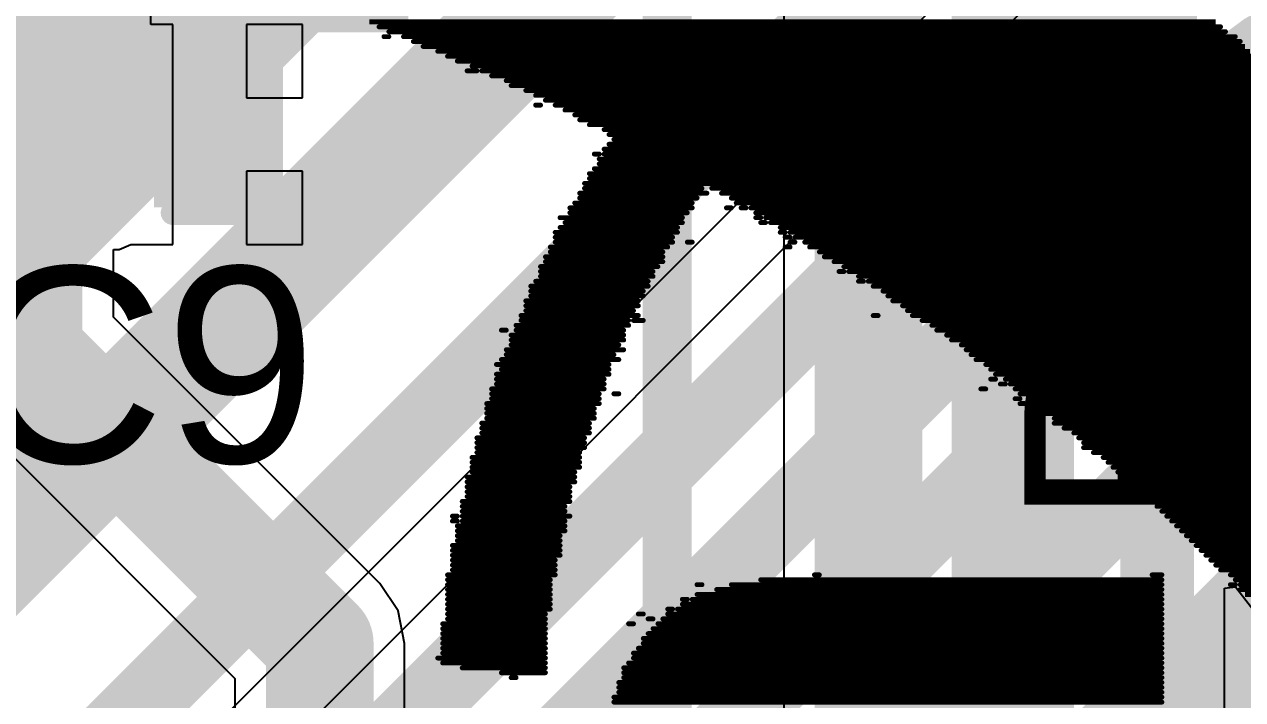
# Model space of a CAD drawing. Header units: inches. Extents: x -0.9 to 13.3, y -2.2 to 2.7.
# Drawn here: x 0.9619 to 1.2109, y -0.3145 to -0.1765 of the extents above; entities that cross this region are included whole.
import ezdxf

# ---------------------------------------------------------------- set-up
doc = ezdxf.new("R2010")
doc.units = ezdxf.units.IN
doc.header["$MEASUREMENT"] = 0
for name, color, linetype in [('Board Outline', 216, 'Continuous'), ('Bottom Layer', 5, 'Continuous'), ('Bottom Overlay', 54, 'Continuous'), ('Dimension', 6, 'Continuous'), ('Top Layer', 1, 'Continuous'), ('Top Overlay', 2, 'Continuous'), ('Top Paste', 8, 'Continuous'), ('Top Solder', 216, 'Continuous')]:
    doc.layers.add(name, color=color, linetype=linetype)
doc.styles.add('Arial', font='', dxfattribs={"height": 0.2})
doc.styles.get('Arial').set_extended_font_data('Arial')

# ---------------------------------------------------------------- blocks, each defined once
blk = doc.blocks.new('C___0402_77')
at = {"layer": 'Top Layer'}
for points in [[(-0.0275, -0.0125), (-0.0275, 0.0125), (-0.0095, 0.0125), (-0.0095, -0.0125)], [(0.0095, -0.0125), (0.0095, 0.0125), (0.0275, 0.0125), (0.0275, -0.0125)]]:
    blk.add_hatch(color=1, dxfattribs=at).paths.add_polyline_path(points)
at = {"layer": 'Top Paste'}
for points in [[(-0.0275, -0.0125), (-0.0275, 0.0125), (-0.0095, 0.0125), (-0.0095, -0.0125)], [(0.0095, -0.0125), (0.0095, 0.0125), (0.0275, 0.0125), (0.0275, -0.0125)]]:
    blk.add_hatch(color=8, dxfattribs=at).paths.add_polyline_path(points)
at = {"layer": 'Top Solder'}
for points in [[(-0.02986, -0.01486), (-0.02986, 0.01486), (-0.00714, 0.01486), (-0.00714, -0.01486)], [(0.00714, -0.01486), (0.00714, 0.01486), (0.02986, 0.01486), (0.02986, -0.01486)]]:
    blk.add_hatch(color=216, dxfattribs=at).paths.add_polyline_path(points)
at = {"layer": 'Top Overlay', "const_width": 0.005}
for points in [[(-0.011, 0.016), (-0.031, 0.016)], [(-0.031, 0.016), (-0.031, -0.016)], [(0.031, 0.016), (0.011, 0.016)], [(0.031, 0.016), (0.031, -0.016)], [(-0.011, -0.016), (-0.031, -0.016)], [(0.031, -0.016), (0.011, -0.016)]]:
    blk.add_lwpolyline(points, dxfattribs=at)
at = {"layer": 'Top Overlay', "const_width": 0.0025}
for points in [[(-0.03225, 0.016, 1), (-0.02975, 0.016, 1)], [(-0.03225, 0.016, 1), (-0.02975, 0.016, 1)], [(-0.01225, 0.016, 1), (-0.00975, 0.016, 1)], [(0.00975, 0.016, 1), (0.01225, 0.016, 1)], [(0.02975, 0.016, 1), (0.03225, 0.016, 1)], [(0.02975, 0.016, 1), (0.03225, 0.016, 1)], [(-0.03225, -0.016, 1), (-0.02975, -0.016, 1)], [(-0.03225, -0.016, 1), (-0.02975, -0.016, 1)], [(-0.01225, -0.016, 1), (-0.00975, -0.016, 1)], [(0.00975, -0.016, 1), (0.01225, -0.016, 1)], [(0.02975, -0.016, 1), (0.03225, -0.016, 1)], [(0.02975, -0.016, 1), (0.03225, -0.016, 1)]]:
    blk.add_lwpolyline(points, format="xyb", close=True, dxfattribs=at)
blk = doc.blocks.new('TSOT_23_6_83')
at = {"layer": 'Top Layer'}
for points in [[(-0.06693, 0.04921), (-0.02756, 0.04921), (-0.02756, 0.02559), (-0.06693, 0.02559)], [(0.02756, 0.04921), (0.06693, 0.04921), (0.06693, 0.02559), (0.02756, 0.02559)], [(-0.06693, 0.01181), (-0.02756, 0.01181), (-0.02756, -0.01181), (-0.06693, -0.01181)], [(0.02756, 0.01181), (0.06693, 0.01181), (0.06693, -0.01181), (0.02756, -0.01181)], [(-0.06693, -0.02559), (-0.02756, -0.02559), (-0.02756, -0.04921), (-0.06693, -0.04921)], [(0.02756, -0.02559), (0.06693, -0.02559), (0.06693, -0.04921), (0.02756, -0.04921)]]:
    blk.add_hatch(color=1, dxfattribs=at).paths.add_polyline_path(points)
at = {"layer": 'Top Paste'}
for points in [[(-0.06693, 0.04921), (-0.02756, 0.04921), (-0.02756, 0.02559), (-0.06693, 0.02559)], [(0.02756, 0.04921), (0.06693, 0.04921), (0.06693, 0.02559), (0.02756, 0.02559)], [(-0.06693, 0.01181), (-0.02756, 0.01181), (-0.02756, -0.01181), (-0.06693, -0.01181)], [(0.02756, 0.01181), (0.06693, 0.01181), (0.06693, -0.01181), (0.02756, -0.01181)], [(-0.06693, -0.02559), (-0.02756, -0.02559), (-0.02756, -0.04921), (-0.06693, -0.04921)], [(0.02756, -0.02559), (0.06693, -0.02559), (0.06693, -0.04921), (0.02756, -0.04921)]]:
    blk.add_hatch(color=8, dxfattribs=at).paths.add_polyline_path(points)
at = {"layer": 'Top Solder'}
for points in [[(-0.07093, 0.05321), (-0.02356, 0.05321), (-0.02356, 0.02159), (-0.07093, 0.02159)], [(0.02356, 0.05321), (0.07093, 0.05321), (0.07093, 0.02159), (0.02356, 0.02159)], [(-0.07093, 0.01581), (-0.02356, 0.01581), (-0.02356, -0.01581), (-0.07093, -0.01581)], [(0.02356, 0.01581), (0.07093, 0.01581), (0.07093, -0.01581), (0.02356, -0.01581)], [(-0.07093, -0.02159), (-0.02356, -0.02159), (-0.02356, -0.05321), (-0.07093, -0.05321)], [(0.02356, -0.02159), (0.07093, -0.02159), (0.07093, -0.05321), (0.02356, -0.05321)]]:
    blk.add_hatch(color=216, dxfattribs=at).paths.add_polyline_path(points)
at = {"layer": 'Top Overlay', "const_width": 0.005}
for points in [[(-0.034, 0.059), (-0.034, 0.054)], [(0.034, 0.059), (-0.034, 0.059)], [(0.034, 0.059), (0.034, 0.054)], [(-0.073, 0.038), (-0.078, 0.043)], [(-0.078, 0.043), (-0.078, 0.033)], [(-0.073, 0.038), (-0.078, 0.033)], [(-0.034, -0.054), (-0.034, -0.059)], [(0.034, -0.054), (0.034, -0.059)], [(0.034, -0.059), (-0.034, -0.059)]]:
    blk.add_lwpolyline(points, dxfattribs=at)
at = {"layer": 'Top Overlay', "const_width": 0.0025}
for points in [[(-0.03525, 0.059, 1), (-0.03275, 0.059, 1)], [(-0.03525, 0.059, 1), (-0.03275, 0.059, 1)], [(0.03275, 0.059, 1), (0.03525, 0.059, 1)], [(0.03275, 0.059, 1), (0.03525, 0.059, 1)], [(-0.03525, 0.054, 1), (-0.03275, 0.054, 1)], [(0.03275, 0.054, 1), (0.03525, 0.054, 1)], [(-0.07925, 0.043, 1), (-0.07675, 0.043, 1)], [(-0.07925, 0.043, 1), (-0.07675, 0.043, 1)], [(-0.07425, 0.038, 1), (-0.07175, 0.038, 1)], [(-0.07425, 0.038, 1), (-0.07175, 0.038, 1)], [(-0.07925, 0.033, 1), (-0.07675, 0.033, 1)], [(-0.07925, 0.033, 1), (-0.07675, 0.033, 1)], [(-0.03525, -0.054, 1), (-0.03275, -0.054, 1)], [(0.03275, -0.054, 1), (0.03525, -0.054, 1)], [(-0.03525, -0.059, 1), (-0.03275, -0.059, 1)], [(-0.03525, -0.059, 1), (-0.03275, -0.059, 1)], [(0.03275, -0.059, 1), (0.03525, -0.059, 1)], [(0.03275, -0.059, 1), (0.03525, -0.059, 1)]]:
    blk.add_lwpolyline(points, format="xyb", close=True, dxfattribs=at)

msp = doc.modelspace()

# ---------------------------------------------------------------- hatches: boundary and pattern name
at = {"layer": 'Bottom Layer'}
h = msp.add_hatch(color=5, dxfattribs=at)
edge = h.paths.add_edge_path()
edge.add_arc((1.19427, -0.16549), 0.01181, 0, 360)
at = {"layer": 'Top Layer'}
msp.add_hatch(color=1, dxfattribs=at).paths.add_polyline_path([(0.93328, -0.21605), (0.98128, -0.21605), (0.98128, -0.14205), (0.93328, -0.14205)])
h = msp.add_hatch(color=1, dxfattribs=at)
edge = h.paths.add_edge_path()
edge.add_arc((1.19427, -0.16549), 0.01181, 0, 360)

# ---------------------------------------------------------------- linework, layer by layer
at = {"layer": 'Board Outline', "const_width": 0.01}
msp.add_lwpolyline([(1.99867, 0.21567, -1.122171), (-0.01159, -1.51329)], format="xyb", dxfattribs=at)
at = {"layer": 'Bottom Layer'}
for p, q in [((1.17646, -0.16359), (1.15485, -0.18455)), ((0.8333, -0.48749), (1.15422, -0.16657)), ((1.15453, -0.18488), (0.82408, -0.51533)), ((1.15472, -0.18475), (1.15453, -0.18488)), ((1.15485, -0.18455), (1.15472, -0.18475)), ((1.15472, -0.18475), (1.15472, -0.18475))]:
    msp.add_line(p, q, dxfattribs=at)
for points, const_width in [([(0.8687, -0.29605), (1.0997, -0.06505)], 0.05), ([(0.79924, -0.44076), (1.1005, -0.1395)], 0.025), ([(0.82357, -0.47776), (1.14799, -0.15334)], 0.015), ([(1.16444, -0.19443), (1.19427, -0.16549)], 0.015), ([(0.70852, -0.6858), (1.20009, -0.19424)], 0.015), ([(0.83381, -0.52506), (1.16426, -0.19461)], 0.015), ([(0.75238, -0.67369), (1.19605, -0.23002)], 0.015), ([(0.81257, -0.64843), (1.19717, -0.26382)], 0.015), ([(0.85663, -0.65544), (1.23373, -0.27834)], 0.025)]:
    msp.add_lwpolyline(points, dxfattribs=dict(at, const_width=const_width))
at = {"layer": 'Bottom Layer', "const_width": 0.015}
for points in [[(1.20009, -0.19424, -0.198912), (1.2708, -0.16495)], [(1.19605, -0.23002, -0.198912), (1.29204, -0.19026)], [(1.16426, -0.19461, -0.004212), (1.16444, -0.19443)], [(1.19717, -0.26382, -0.198912), (1.31366, -0.21557)]]:
    msp.add_lwpolyline(points, format="xyb", dxfattribs=at)
at = {"layer": 'Bottom Layer', "const_width": 0.0075}
for points in [[(1.19634, -0.19424, 1), (1.20384, -0.19424, 1)], [(1.19634, -0.19424, 1), (1.20384, -0.19424, 1)], [(1.16051, -0.19461, 1), (1.16801, -0.19461, 1)], [(1.16051, -0.19461, 1), (1.16801, -0.19461, 1)], [(1.16069, -0.19443, 1), (1.16819, -0.19443, 1)], [(1.16069, -0.19443, 1), (1.16819, -0.19443, 1)], [(1.1923, -0.23002, 1), (1.1998, -0.23002, 1)], [(1.1923, -0.23002, 1), (1.1998, -0.23002, 1)], [(1.19342, -0.26382, 1), (1.20092, -0.26382, 1)], [(1.19342, -0.26382, 1), (1.20092, -0.26382, 1)]]:
    msp.add_lwpolyline(points, format="xyb", close=True, dxfattribs=at)
at = {"layer": 'Bottom Overlay', "const_width": 0.001}
for points in [[(1.0324, -0.17605), (1.2054, -0.17605)], [(1.0344, -0.17705), (1.2064, -0.17705)], [(1.0354, -0.17905), (1.0364, -0.17905)], [(1.0364, -0.17805), (1.2074, -0.17805)], [(1.0394, -0.17905), (1.2094, -0.17905)], [(1.0414, -0.18005), (1.2104, -0.18005)], [(1.0434, -0.18105), (1.2114, -0.18105)], [(1.0464, -0.18205), (1.2124, -0.18205)], [(1.0484, -0.18305), (1.2134, -0.18305)], [(1.0504, -0.18405), (1.2144, -0.18405)], [(1.0524, -0.18605), (1.0544, -0.18605)], [(1.0534, -0.18505), (1.2154, -0.18505)], [(1.0554, -0.18605), (1.2164, -0.18605)], [(1.0574, -0.18705), (1.2174, -0.18705)], [(1.0604, -0.18805), (1.2194, -0.18805)], [(1.0614, -0.18905), (1.2204, -0.18905)], [(1.0644, -0.19005), (1.2224, -0.19005)], [(1.0664, -0.19105), (1.2224, -0.19105)], [(1.0684, -0.19205), (1.2244, -0.19205)], [(1.0664, -0.19305), (1.0674, -0.19305)], [(1.0704, -0.19305), (1.2244, -0.19305)], [(1.0724, -0.19405), (1.2264, -0.19405)], [(1.0744, -0.19505), (1.2264, -0.19505)], [(1.0754, -0.19605), (1.2284, -0.19605)], [(1.0774, -0.19705), (1.2294, -0.19705)], [(1.0804, -0.19805), (1.2304, -0.19805)], [(1.0814, -0.19905), (1.2314, -0.19905)], [(1.0804, -0.20205), (1.2344, -0.20205)], [(1.0814, -0.20105), (1.2334, -0.20105)], [(1.0824, -0.20005), (1.2324, -0.20005)], [(1.0784, -0.20305), (1.0794, -0.20305)], [(1.0794, -0.20405), (1.2374, -0.20405)], [(1.0804, -0.20305), (1.2354, -0.20305)], [(1.0774, -0.20705), (1.2404, -0.20705)], [(1.0784, -0.20605), (1.2394, -0.20605)], [(1.0794, -0.20505), (1.2384, -0.20505)], [(1.0764, -0.20905), (1.2424, -0.20905)], [(1.0774, -0.20805), (1.2414, -0.20805)], [(1.0754, -0.21105), (1.1014, -0.21105)], [(1.0754, -0.21205), (1.0994, -0.21205)], [(1.0764, -0.21005), (1.1004, -0.21005)], [(1.1024, -0.21005), (1.2434, -0.21005)], [(1.1044, -0.21105), (1.2444, -0.21105)], [(1.1064, -0.21205), (1.2454, -0.21205)], [(1.0734, -0.21405), (1.0984, -0.21405)], [(1.0744, -0.21305), (1.0984, -0.21305)], [(1.1054, -0.21405), (1.1064, -0.21405)], [(1.1074, -0.21305), (1.2464, -0.21305)], [(1.1084, -0.21405), (1.1094, -0.21405)], [(1.1104, -0.21405), (1.2474, -0.21405)], [(1.0714, -0.21605), (1.0964, -0.21605)], [(1.0724, -0.21705), (1.0964, -0.21705)], [(1.0734, -0.21505), (1.0974, -0.21505)], [(1.1114, -0.21505), (1.2484, -0.21505)], [(1.1114, -0.21605), (1.1124, -0.21605)], [(1.1124, -0.21705), (1.1134, -0.21705)], [(1.1134, -0.21605), (1.2494, -0.21605)], [(1.1144, -0.21705), (1.2504, -0.21705)], [(1.0704, -0.21905), (1.0954, -0.21905)], [(1.0714, -0.21805), (1.0954, -0.21805)], [(1.1164, -0.21805), (1.2524, -0.21805)], [(1.1164, -0.21905), (1.1174, -0.21905)], [(1.1184, -0.21905), (1.2534, -0.21905)], [(1.0694, -0.22205), (1.0934, -0.22205)], [(1.0704, -0.22005), (1.0944, -0.22005)], [(1.0704, -0.22105), (1.0944, -0.22105)], [(1.0974, -0.22105), (1.0984, -0.22105)], [(1.1174, -0.22005), (1.1184, -0.22005)], [(1.1174, -0.22205), (1.1184, -0.22205)], [(1.1184, -0.22105), (1.1194, -0.22105)], [(1.1194, -0.22005), (1.2534, -0.22005)], [(1.1214, -0.22105), (1.2544, -0.22105)], [(1.1224, -0.22205), (1.2564, -0.22205)], [(1.0684, -0.22405), (1.0924, -0.22405)], [(1.0694, -0.22305), (1.0924, -0.22305)], [(1.1244, -0.22305), (1.2574, -0.22305)], [(1.1254, -0.22405), (1.2584, -0.22405)], [(1.0674, -0.22605), (1.0914, -0.22605)], [(1.0674, -0.22705), (1.0904, -0.22705)], [(1.0684, -0.22505), (1.0924, -0.22505)], [(1.1274, -0.22505), (1.2594, -0.22505)], [(1.1284, -0.22705), (1.1294, -0.22705)], [(1.1294, -0.22605), (1.2604, -0.22605)], [(1.1304, -0.22705), (1.2614, -0.22705)], [(1.0664, -0.22905), (1.0894, -0.22905)], [(1.0674, -0.22805), (1.0904, -0.22805)], [(1.1324, -0.22805), (1.2624, -0.22805)], [(1.1324, -0.22905), (1.1334, -0.22905)], [(1.1344, -0.22905), (1.2634, -0.22905)], [(1.0654, -0.23005), (1.0894, -0.23005)], [(1.0654, -0.23105), (1.0884, -0.23105)], [(1.0654, -0.23205), (1.0884, -0.23205)], [(1.1354, -0.23005), (1.2644, -0.23005)], [(1.1374, -0.23105), (1.2654, -0.23105)], [(1.1384, -0.23205), (1.2674, -0.23205)], [(1.0644, -0.23305), (1.0874, -0.23305)], [(1.0644, -0.23405), (1.0874, -0.23405)], [(1.1394, -0.23305), (1.2674, -0.23305)], [(1.1414, -0.23405), (1.2684, -0.23405)], [(1.0634, -0.23605), (1.0874, -0.23605)], [(1.0634, -0.23705), (1.0854, -0.23705)], [(1.0644, -0.23505), (1.0864, -0.23505)], [(1.0864, -0.23705), (1.0884, -0.23705)], [(1.1354, -0.23605), (1.1364, -0.23605)], [(1.1424, -0.23505), (1.2694, -0.23505)], [(1.1434, -0.23605), (1.2704, -0.23605)], [(1.1454, -0.23705), (1.2714, -0.23705)], [(1.0594, -0.23905), (1.0604, -0.23905)], [(1.0624, -0.23805), (1.0854, -0.23805)], [(1.0624, -0.23905), (1.0844, -0.23905)], [(1.1474, -0.23805), (1.2724, -0.23805)], [(1.1484, -0.23905), (1.2744, -0.23905)], [(1.0614, -0.24005), (1.0844, -0.24005)], [(1.0614, -0.24105), (1.0844, -0.24105)], [(1.1504, -0.24005), (1.2754, -0.24005)], [(1.1514, -0.24105), (1.2754, -0.24105)], [(1.0604, -0.24305), (1.0844, -0.24305)], [(1.0604, -0.24405), (1.0824, -0.24405)], [(1.0614, -0.24205), (1.0834, -0.24205)], [(1.1534, -0.24205), (1.2764, -0.24205)], [(1.1544, -0.24305), (1.2774, -0.24305)], [(1.1554, -0.24405), (1.2794, -0.24405)], [(1.0584, -0.24605), (1.0814, -0.24605)], [(1.0594, -0.24505), (1.0834, -0.24505)], [(1.1564, -0.24505), (1.2814, -0.24505)], [(1.1584, -0.24605), (1.2814, -0.24605)], [(1.0584, -0.24805), (1.0814, -0.24805)], [(1.0584, -0.24905), (1.0804, -0.24905)], [(1.0594, -0.24705), (1.0814, -0.24705)], [(1.1594, -0.24705), (1.2824, -0.24705)], [(1.1594, -0.24905), (1.1604, -0.24905)], [(1.1604, -0.24805), (1.2834, -0.24805)], [(1.1624, -0.24905), (1.2844, -0.24905)], [(1.0574, -0.25105), (1.0804, -0.25105)], [(1.0584, -0.25005), (1.0804, -0.25005)], [(1.1574, -0.25105), (1.1584, -0.25105)], [(1.1614, -0.25005), (1.1624, -0.25005)], [(1.1634, -0.25005), (1.2864, -0.25005)], [(1.1644, -0.25105), (1.2874, -0.25105)], [(1.0564, -0.25405), (1.0794, -0.25405)], [(1.0574, -0.25205), (1.0794, -0.25205)], [(1.0574, -0.25305), (1.0794, -0.25305)], [(1.0824, -0.25205), (1.0834, -0.25205)], [(1.1644, -0.25305), (1.1654, -0.25305)], [(1.1654, -0.25205), (1.2874, -0.25205)], [(1.1654, -0.25405), (1.1664, -0.25405)], [(1.1674, -0.25305), (1.2874, -0.25305)], [(1.1684, -0.25405), (1.2884, -0.25405)], [(1.0564, -0.25505), (1.0784, -0.25505)], [(1.0564, -0.25605), (1.0784, -0.25605)], [(1.1694, -0.25505), (1.2894, -0.25505)], [(1.1704, -0.25605), (1.2914, -0.25605)], [(1.0554, -0.25805), (1.0774, -0.25805)], [(1.0554, -0.25905), (1.0774, -0.25905)], [(1.0564, -0.25705), (1.0784, -0.25705)], [(1.1724, -0.25705), (1.2924, -0.25705)], [(1.1724, -0.25805), (1.2924, -0.25805)], [(1.1744, -0.25905), (1.2934, -0.25905)], [(1.0544, -0.26105), (1.0764, -0.26105)], [(1.0554, -0.26005), (1.0774, -0.26005)], [(1.1764, -0.26005), (1.2944, -0.26005)], [(1.1774, -0.26105), (1.2964, -0.26105)], [(1.0544, -0.26205), (1.0764, -0.26205)], [(1.0544, -0.26305), (1.0764, -0.26305)], [(1.0544, -0.26405), (1.0754, -0.26405)], [(1.1784, -0.26205), (1.2964, -0.26205)], [(1.1784, -0.26305), (1.2974, -0.26305)], [(1.1804, -0.26405), (1.2984, -0.26405)], [(1.0534, -0.26505), (1.0754, -0.26505)], [(1.0534, -0.26605), (1.0754, -0.26605)], [(1.1824, -0.26505), (1.2994, -0.26505)], [(1.1834, -0.26605), (1.3004, -0.26605)], [(1.0524, -0.26905), (1.0744, -0.26905)], [(1.0534, -0.26705), (1.0754, -0.26705)], [(1.0534, -0.26805), (1.0744, -0.26805)], [(1.1844, -0.26705), (1.3014, -0.26705)], [(1.1854, -0.26805), (1.3024, -0.26805)], [(1.1864, -0.26905), (1.3044, -0.26905)], [(1.0524, -0.27005), (1.0744, -0.27005)], [(1.0524, -0.27105), (1.0734, -0.27105)], [(1.1874, -0.27005), (1.3044, -0.27005)], [(1.1884, -0.27105), (1.3044, -0.27105)], [(1.0514, -0.27405), (1.0734, -0.27405)], [(1.0524, -0.27205), (1.0734, -0.27205)], [(1.0524, -0.27305), (1.0734, -0.27305)], [(1.1894, -0.27205), (1.3054, -0.27205)], [(1.1914, -0.27305), (1.3064, -0.27305)], [(1.1924, -0.27405), (1.3074, -0.27405)], [(1.0514, -0.27505), (1.0724, -0.27505)], [(1.0514, -0.27605), (1.0724, -0.27605)], [(1.1934, -0.27505), (1.3084, -0.27505)], [(1.1944, -0.27605), (1.3104, -0.27605)], [(1.0494, -0.27705), (1.0504, -0.27705)], [(1.0494, -0.27805), (1.0504, -0.27805)], [(1.0504, -0.27905), (1.0724, -0.27905)], [(1.0514, -0.27705), (1.0734, -0.27705)], [(1.0514, -0.27805), (1.0724, -0.27805)], [(1.1954, -0.27705), (1.3114, -0.27705)], [(1.1964, -0.27805), (1.3114, -0.27805)], [(1.1974, -0.27905), (1.3124, -0.27905)], [(1.0504, -0.28005), (1.0724, -0.28005)], [(1.0504, -0.28105), (1.0714, -0.28105)], [(1.1984, -0.28005), (1.3124, -0.28005)], [(1.1994, -0.28105), (1.3134, -0.28105)], [(1.0494, -0.28305), (1.0714, -0.28305)], [(1.0494, -0.28405), (1.0714, -0.28405)], [(1.0504, -0.28205), (1.0714, -0.28205)], [(1.2004, -0.28205), (1.3144, -0.28205)], [(1.2014, -0.28305), (1.3154, -0.28305)], [(1.2024, -0.28405), (1.3154, -0.28405)], [(1.0494, -0.28505), (1.0714, -0.28505)], [(1.0494, -0.28605), (1.0704, -0.28605)], [(1.2034, -0.28505), (1.3164, -0.28505)], [(1.2044, -0.28605), (1.3184, -0.28605)], [(1.0484, -0.28905), (1.0704, -0.28905)], [(1.0494, -0.28705), (1.0704, -0.28705)], [(1.0494, -0.28805), (1.0704, -0.28805)], [(1.1234, -0.28905), (1.1244, -0.28905)], [(1.1924, -0.28905), (1.1944, -0.28905)], [(1.2054, -0.28705), (1.3174, -0.28705)], [(1.2064, -0.28805), (1.3184, -0.28805)], [(1.2084, -0.28905), (1.3194, -0.28905)], [(1.0484, -0.29005), (1.0694, -0.29005)], [(1.0484, -0.29105), (1.0694, -0.29105)], [(1.0994, -0.29105), (1.1004, -0.29105)], [(1.1064, -0.29105), (1.1944, -0.29105)], [(1.1124, -0.29005), (1.1944, -0.29005)], [(1.2084, -0.29105), (1.2094, -0.29105)], [(1.2094, -0.29005), (1.3204, -0.29005)], [(1.2104, -0.29105), (1.3204, -0.29105)], [(1.0484, -0.29205), (1.0694, -0.29205)], [(1.0484, -0.29305), (1.0694, -0.29305)], [(1.0484, -0.29405), (1.0694, -0.29405)], [(1.0964, -0.29405), (1.0974, -0.29405)], [(1.0984, -0.29405), (1.1944, -0.29405)], [(1.0994, -0.29305), (1.1944, -0.29305)], [(1.1034, -0.29205), (1.1944, -0.29205)], [(1.2104, -0.29205), (1.3214, -0.29205)], [(1.2114, -0.29305), (1.3224, -0.29305)], [(1.0484, -0.29505), (1.0694, -0.29505)], [(1.0484, -0.29605), (1.0694, -0.29605)], [(1.0934, -0.29605), (1.0944, -0.29605)], [(1.0954, -0.29605), (1.1944, -0.29605)], [(1.0964, -0.29505), (1.1944, -0.29505)], [(1.0474, -0.29905), (1.0684, -0.29905)], [(1.0484, -0.29705), (1.0684, -0.29705)], [(1.0484, -0.29805), (1.0684, -0.29805)], [(1.0854, -0.29905), (1.0864, -0.29905)], [(1.0874, -0.29705), (1.0884, -0.29705)], [(1.0894, -0.29805), (1.0904, -0.29805)], [(1.0914, -0.29905), (1.1944, -0.29905)], [(1.0924, -0.29805), (1.1944, -0.29805)], [(1.0934, -0.29705), (1.1944, -0.29705)], [(1.0474, -0.30005), (1.0684, -0.30005)], [(1.0474, -0.30105), (1.0684, -0.30105)], [(1.0894, -0.30105), (1.1944, -0.30105)], [(1.0904, -0.30005), (1.1944, -0.30005)], [(1.0474, -0.30205), (1.0684, -0.30205)], [(1.0474, -0.30305), (1.0684, -0.30305)], [(1.0474, -0.30405), (1.0684, -0.30405)], [(1.0874, -0.30405), (1.1944, -0.30405)], [(1.0884, -0.30205), (1.1944, -0.30205)], [(1.0884, -0.30305), (1.1944, -0.30305)], [(1.0464, -0.30605), (1.0684, -0.30605)], [(1.0474, -0.30505), (1.0684, -0.30505)], [(1.0864, -0.30505), (1.1944, -0.30505)], [(1.0864, -0.30605), (1.1944, -0.30605)], [(1.0474, -0.30705), (1.0684, -0.30705)], [(1.0514, -0.30805), (1.0684, -0.30805)], [(1.0594, -0.30905), (1.0684, -0.30905)], [(1.0844, -0.30805), (1.1944, -0.30805)], [(1.0844, -0.30905), (1.1944, -0.30905)], [(1.0854, -0.30705), (1.1944, -0.30705)], [(1.0614, -0.31005), (1.0624, -0.31005)], [(1.0834, -0.31105), (1.1944, -0.31105)], [(1.0844, -0.31005), (1.1944, -0.31005)], [(1.0824, -0.31405), (1.1944, -0.31405)], [(1.0834, -0.31205), (1.1944, -0.31205)], [(1.0834, -0.31305), (1.1944, -0.31305)], [(1.0824, -0.31505), (1.1944, -0.31505)]]:
    msp.add_lwpolyline(points, dxfattribs=at)
at = {"layer": 'Bottom Overlay', "const_width": 0.0005}
for points in [[(1.03415, -0.17705, 1), (1.03465, -0.17705, 1)], [(1.20615, -0.17705, 1), (1.20665, -0.17705, 1)], [(1.03515, -0.17905, 1), (1.03565, -0.17905, 1)], [(1.03615, -0.17805, 1), (1.03665, -0.17805, 1)], [(1.03615, -0.17905, 1), (1.03665, -0.17905, 1)], [(1.03915, -0.17905, 1), (1.03965, -0.17905, 1)], [(1.20715, -0.17805, 1), (1.20765, -0.17805, 1)], [(1.20915, -0.17905, 1), (1.20965, -0.17905, 1)], [(1.04115, -0.18005, 1), (1.04165, -0.18005, 1)], [(1.04315, -0.18105, 1), (1.04365, -0.18105, 1)], [(1.04615, -0.18205, 1), (1.04665, -0.18205, 1)], [(1.21015, -0.18005, 1), (1.21065, -0.18005, 1)], [(1.04815, -0.18305, 1), (1.04865, -0.18305, 1)], [(1.05015, -0.18405, 1), (1.05065, -0.18405, 1)], [(1.05215, -0.18605, 1), (1.05265, -0.18605, 1)], [(1.05315, -0.18505, 1), (1.05365, -0.18505, 1)], [(1.05415, -0.18605, 1), (1.05465, -0.18605, 1)], [(1.05515, -0.18605, 1), (1.05565, -0.18605, 1)], [(1.05715, -0.18705, 1), (1.05765, -0.18705, 1)], [(1.06015, -0.18805, 1), (1.06065, -0.18805, 1)], [(1.06115, -0.18905, 1), (1.06165, -0.18905, 1)], [(1.06415, -0.19005, 1), (1.06465, -0.19005, 1)], [(1.06615, -0.19105, 1), (1.06665, -0.19105, 1)], [(1.06815, -0.19205, 1), (1.06865, -0.19205, 1)], [(1.06615, -0.19305, 1), (1.06665, -0.19305, 1)], [(1.06715, -0.19305, 1), (1.06765, -0.19305, 1)], [(1.07015, -0.19305, 1), (1.07065, -0.19305, 1)], [(1.07215, -0.19405, 1), (1.07265, -0.19405, 1)], [(1.07415, -0.19505, 1), (1.07465, -0.19505, 1)], [(1.07515, -0.19605, 1), (1.07565, -0.19605, 1)], [(1.07715, -0.19705, 1), (1.07765, -0.19705, 1)], [(1.08015, -0.19805, 1), (1.08065, -0.19805, 1)], [(1.08115, -0.19905, 1), (1.08165, -0.19905, 1)], [(1.08015, -0.20205, 1), (1.08065, -0.20205, 1)], [(1.08115, -0.20105, 1), (1.08165, -0.20105, 1)], [(1.08215, -0.20005, 1), (1.08265, -0.20005, 1)], [(1.07815, -0.20305, 1), (1.07865, -0.20305, 1)], [(1.07915, -0.20305, 1), (1.07965, -0.20305, 1)], [(1.07915, -0.20405, 1), (1.07965, -0.20405, 1)], [(1.08015, -0.20305, 1), (1.08065, -0.20305, 1)], [(1.07715, -0.20705, 1), (1.07765, -0.20705, 1)], [(1.07815, -0.20605, 1), (1.07865, -0.20605, 1)], [(1.07915, -0.20505, 1), (1.07965, -0.20505, 1)], [(1.07615, -0.20905, 1), (1.07665, -0.20905, 1)], [(1.07715, -0.20805, 1), (1.07765, -0.20805, 1)], [(1.07515, -0.21105, 1), (1.07565, -0.21105, 1)], [(1.07515, -0.21205, 1), (1.07565, -0.21205, 1)], [(1.07615, -0.21005, 1), (1.07665, -0.21005, 1)], [(1.09915, -0.21205, 1), (1.09965, -0.21205, 1)], [(1.10015, -0.21005, 1), (1.10065, -0.21005, 1)], [(1.10115, -0.21105, 1), (1.10165, -0.21105, 1)], [(1.10215, -0.21005, 1), (1.10265, -0.21005, 1)], [(1.10415, -0.21105, 1), (1.10465, -0.21105, 1)], [(1.10615, -0.21205, 1), (1.10665, -0.21205, 1)], [(1.07315, -0.21405, 1), (1.07365, -0.21405, 1)], [(1.07415, -0.21305, 1), (1.07465, -0.21305, 1)], [(1.09815, -0.21305, 1), (1.09865, -0.21305, 1)], [(1.09815, -0.21405, 1), (1.09865, -0.21405, 1)], [(1.10515, -0.21405, 1), (1.10565, -0.21405, 1)], [(1.10615, -0.21405, 1), (1.10665, -0.21405, 1)], [(1.10715, -0.21305, 1), (1.10765, -0.21305, 1)], [(1.10815, -0.21405, 1), (1.10865, -0.21405, 1)], [(1.10915, -0.21405, 1), (1.10965, -0.21405, 1)], [(1.11015, -0.21405, 1), (1.11065, -0.21405, 1)], [(1.07115, -0.21605, 1), (1.07165, -0.21605, 1)], [(1.07215, -0.21705, 1), (1.07265, -0.21705, 1)], [(1.07315, -0.21505, 1), (1.07365, -0.21505, 1)], [(1.09615, -0.21605, 1), (1.09665, -0.21605, 1)], [(1.09615, -0.21705, 1), (1.09665, -0.21705, 1)], [(1.09715, -0.21505, 1), (1.09765, -0.21505, 1)], [(1.11115, -0.21505, 1), (1.11165, -0.21505, 1)], [(1.11115, -0.21605, 1), (1.11165, -0.21605, 1)], [(1.11215, -0.21605, 1), (1.11265, -0.21605, 1)], [(1.11215, -0.21705, 1), (1.11265, -0.21705, 1)], [(1.11315, -0.21605, 1), (1.11365, -0.21605, 1)], [(1.11315, -0.21705, 1), (1.11365, -0.21705, 1)], [(1.11415, -0.21705, 1), (1.11465, -0.21705, 1)], [(1.07015, -0.21905, 1), (1.07065, -0.21905, 1)], [(1.07115, -0.21805, 1), (1.07165, -0.21805, 1)], [(1.09515, -0.21805, 1), (1.09565, -0.21805, 1)], [(1.09515, -0.21905, 1), (1.09565, -0.21905, 1)], [(1.11615, -0.21805, 1), (1.11665, -0.21805, 1)], [(1.11615, -0.21905, 1), (1.11665, -0.21905, 1)], [(1.11715, -0.21905, 1), (1.11765, -0.21905, 1)], [(1.11815, -0.21905, 1), (1.11865, -0.21905, 1)], [(1.06915, -0.22205, 1), (1.06965, -0.22205, 1)], [(1.07015, -0.22005, 1), (1.07065, -0.22005, 1)], [(1.07015, -0.22105, 1), (1.07065, -0.22105, 1)], [(1.09315, -0.22205, 1), (1.09365, -0.22205, 1)], [(1.09415, -0.22005, 1), (1.09465, -0.22005, 1)], [(1.09415, -0.22105, 1), (1.09465, -0.22105, 1)], [(1.09715, -0.22105, 1), (1.09765, -0.22105, 1)], [(1.09815, -0.22105, 1), (1.09865, -0.22105, 1)], [(1.11715, -0.22005, 1), (1.11765, -0.22005, 1)], [(1.11715, -0.22205, 1), (1.11765, -0.22205, 1)], [(1.11815, -0.22005, 1), (1.11865, -0.22005, 1)], [(1.11815, -0.22105, 1), (1.11865, -0.22105, 1)], [(1.11815, -0.22205, 1), (1.11865, -0.22205, 1)], [(1.11915, -0.22005, 1), (1.11965, -0.22005, 1)], [(1.11915, -0.22105, 1), (1.11965, -0.22105, 1)], [(1.12115, -0.22105, 1), (1.12165, -0.22105, 1)], [(1.12215, -0.22205, 1), (1.12265, -0.22205, 1)], [(1.06815, -0.22405, 1), (1.06865, -0.22405, 1)], [(1.06915, -0.22305, 1), (1.06965, -0.22305, 1)], [(1.09215, -0.22305, 1), (1.09265, -0.22305, 1)], [(1.09215, -0.22405, 1), (1.09265, -0.22405, 1)], [(1.12415, -0.22305, 1), (1.12465, -0.22305, 1)], [(1.12515, -0.22405, 1), (1.12565, -0.22405, 1)], [(1.06715, -0.22605, 1), (1.06765, -0.22605, 1)], [(1.06715, -0.22705, 1), (1.06765, -0.22705, 1)], [(1.06815, -0.22505, 1), (1.06865, -0.22505, 1)], [(1.09015, -0.22705, 1), (1.09065, -0.22705, 1)], [(1.09115, -0.22605, 1), (1.09165, -0.22605, 1)], [(1.09215, -0.22505, 1), (1.09265, -0.22505, 1)], [(1.12715, -0.22505, 1), (1.12765, -0.22505, 1)], [(1.12815, -0.22705, 1), (1.12865, -0.22705, 1)], [(1.12915, -0.22605, 1), (1.12965, -0.22605, 1)], [(1.12915, -0.22705, 1), (1.12965, -0.22705, 1)], [(1.13015, -0.22705, 1), (1.13065, -0.22705, 1)], [(1.06615, -0.22905, 1), (1.06665, -0.22905, 1)], [(1.06715, -0.22805, 1), (1.06765, -0.22805, 1)], [(1.08915, -0.22905, 1), (1.08965, -0.22905, 1)], [(1.09015, -0.22805, 1), (1.09065, -0.22805, 1)], [(1.13215, -0.22805, 1), (1.13265, -0.22805, 1)], [(1.13215, -0.22905, 1), (1.13265, -0.22905, 1)], [(1.13315, -0.22905, 1), (1.13365, -0.22905, 1)], [(1.13415, -0.22905, 1), (1.13465, -0.22905, 1)], [(1.06515, -0.23005, 1), (1.06565, -0.23005, 1)], [(1.06515, -0.23105, 1), (1.06565, -0.23105, 1)], [(1.06515, -0.23205, 1), (1.06565, -0.23205, 1)], [(1.08815, -0.23105, 1), (1.08865, -0.23105, 1)], [(1.08815, -0.23205, 1), (1.08865, -0.23205, 1)], [(1.08915, -0.23005, 1), (1.08965, -0.23005, 1)], [(1.13515, -0.23005, 1), (1.13565, -0.23005, 1)], [(1.13715, -0.23105, 1), (1.13765, -0.23105, 1)], [(1.13815, -0.23205, 1), (1.13865, -0.23205, 1)], [(1.06415, -0.23305, 1), (1.06465, -0.23305, 1)], [(1.06415, -0.23405, 1), (1.06465, -0.23405, 1)], [(1.08715, -0.23305, 1), (1.08765, -0.23305, 1)], [(1.08715, -0.23405, 1), (1.08765, -0.23405, 1)], [(1.13915, -0.23305, 1), (1.13965, -0.23305, 1)], [(1.14115, -0.23405, 1), (1.14165, -0.23405, 1)], [(1.06315, -0.23605, 1), (1.06365, -0.23605, 1)], [(1.06315, -0.23705, 1), (1.06365, -0.23705, 1)], [(1.06415, -0.23505, 1), (1.06465, -0.23505, 1)], [(1.08515, -0.23705, 1), (1.08565, -0.23705, 1)], [(1.08615, -0.23505, 1), (1.08665, -0.23505, 1)], [(1.08615, -0.23705, 1), (1.08665, -0.23705, 1)], [(1.08715, -0.23605, 1), (1.08765, -0.23605, 1)], [(1.08815, -0.23705, 1), (1.08865, -0.23705, 1)], [(1.13515, -0.23605, 1), (1.13565, -0.23605, 1)], [(1.13615, -0.23605, 1), (1.13665, -0.23605, 1)], [(1.14215, -0.23505, 1), (1.14265, -0.23505, 1)], [(1.14315, -0.23605, 1), (1.14365, -0.23605, 1)], [(1.14515, -0.23705, 1), (1.14565, -0.23705, 1)], [(1.05915, -0.23905, 1), (1.05965, -0.23905, 1)], [(1.06015, -0.23905, 1), (1.06065, -0.23905, 1)], [(1.06215, -0.23805, 1), (1.06265, -0.23805, 1)], [(1.06215, -0.23905, 1), (1.06265, -0.23905, 1)], [(1.08415, -0.23905, 1), (1.08465, -0.23905, 1)], [(1.08515, -0.23805, 1), (1.08565, -0.23805, 1)], [(1.14715, -0.23805, 1), (1.14765, -0.23805, 1)], [(1.14815, -0.23905, 1), (1.14865, -0.23905, 1)], [(1.06115, -0.24005, 1), (1.06165, -0.24005, 1)], [(1.06115, -0.24105, 1), (1.06165, -0.24105, 1)], [(1.08415, -0.24005, 1), (1.08465, -0.24005, 1)], [(1.08415, -0.24105, 1), (1.08465, -0.24105, 1)], [(1.15015, -0.24005, 1), (1.15065, -0.24005, 1)], [(1.15115, -0.24105, 1), (1.15165, -0.24105, 1)], [(1.06015, -0.24305, 1), (1.06065, -0.24305, 1)], [(1.06015, -0.24405, 1), (1.06065, -0.24405, 1)], [(1.06115, -0.24205, 1), (1.06165, -0.24205, 1)], [(1.08215, -0.24405, 1), (1.08265, -0.24405, 1)], [(1.08315, -0.24205, 1), (1.08365, -0.24205, 1)], [(1.08415, -0.24305, 1), (1.08465, -0.24305, 1)], [(1.15315, -0.24205, 1), (1.15365, -0.24205, 1)], [(1.15415, -0.24305, 1), (1.15465, -0.24305, 1)], [(1.15515, -0.24405, 1), (1.15565, -0.24405, 1)], [(1.05815, -0.24605, 1), (1.05865, -0.24605, 1)], [(1.05915, -0.24505, 1), (1.05965, -0.24505, 1)], [(1.08115, -0.24605, 1), (1.08165, -0.24605, 1)], [(1.08315, -0.24505, 1), (1.08365, -0.24505, 1)], [(1.15615, -0.24505, 1), (1.15665, -0.24505, 1)], [(1.15815, -0.24605, 1), (1.15865, -0.24605, 1)], [(1.05815, -0.24805, 1), (1.05865, -0.24805, 1)], [(1.05815, -0.24905, 1), (1.05865, -0.24905, 1)], [(1.05915, -0.24705, 1), (1.05965, -0.24705, 1)], [(1.08015, -0.24905, 1), (1.08065, -0.24905, 1)], [(1.08115, -0.24705, 1), (1.08165, -0.24705, 1)], [(1.08115, -0.24805, 1), (1.08165, -0.24805, 1)], [(1.15915, -0.24705, 1), (1.15965, -0.24705, 1)], [(1.15915, -0.24905, 1), (1.15965, -0.24905, 1)], [(1.16015, -0.24805, 1), (1.16065, -0.24805, 1)], [(1.16015, -0.24905, 1), (1.16065, -0.24905, 1)], [(1.16215, -0.24905, 1), (1.16265, -0.24905, 1)], [(1.05715, -0.25105, 1), (1.05765, -0.25105, 1)], [(1.05815, -0.25005, 1), (1.05865, -0.25005, 1)], [(1.08015, -0.25005, 1), (1.08065, -0.25005, 1)], [(1.08015, -0.25105, 1), (1.08065, -0.25105, 1)], [(1.15715, -0.25105, 1), (1.15765, -0.25105, 1)], [(1.15815, -0.25105, 1), (1.15865, -0.25105, 1)], [(1.16115, -0.25005, 1), (1.16165, -0.25005, 1)], [(1.16215, -0.25005, 1), (1.16265, -0.25005, 1)], [(1.16315, -0.25005, 1), (1.16365, -0.25005, 1)], [(1.16415, -0.25105, 1), (1.16465, -0.25105, 1)], [(1.05615, -0.25405, 1), (1.05665, -0.25405, 1)], [(1.05715, -0.25205, 1), (1.05765, -0.25205, 1)], [(1.05715, -0.25305, 1), (1.05765, -0.25305, 1)], [(1.07915, -0.25205, 1), (1.07965, -0.25205, 1)], [(1.07915, -0.25305, 1), (1.07965, -0.25305, 1)], [(1.07915, -0.25405, 1), (1.07965, -0.25405, 1)], [(1.08215, -0.25205, 1), (1.08265, -0.25205, 1)], [(1.08315, -0.25205, 1), (1.08365, -0.25205, 1)], [(1.16415, -0.25305, 1), (1.16465, -0.25305, 1)], [(1.16515, -0.25205, 1), (1.16565, -0.25205, 1)], [(1.16515, -0.25305, 1), (1.16565, -0.25305, 1)], [(1.16515, -0.25405, 1), (1.16565, -0.25405, 1)], [(1.16615, -0.25405, 1), (1.16665, -0.25405, 1)], [(1.16715, -0.25305, 1), (1.16765, -0.25305, 1)], [(1.16815, -0.25405, 1), (1.16865, -0.25405, 1)], [(1.05615, -0.25505, 1), (1.05665, -0.25505, 1)], [(1.05615, -0.25605, 1), (1.05665, -0.25605, 1)], [(1.07815, -0.25505, 1), (1.07865, -0.25505, 1)], [(1.07815, -0.25605, 1), (1.07865, -0.25605, 1)], [(1.16915, -0.25505, 1), (1.16965, -0.25505, 1)], [(1.17015, -0.25605, 1), (1.17065, -0.25605, 1)], [(1.05515, -0.25805, 1), (1.05565, -0.25805, 1)], [(1.05515, -0.25905, 1), (1.05565, -0.25905, 1)], [(1.05615, -0.25705, 1), (1.05665, -0.25705, 1)], [(1.07715, -0.25805, 1), (1.07765, -0.25805, 1)], [(1.07715, -0.25905, 1), (1.07765, -0.25905, 1)], [(1.07815, -0.25705, 1), (1.07865, -0.25705, 1)], [(1.17215, -0.25705, 1), (1.17265, -0.25705, 1)], [(1.17215, -0.25805, 1), (1.17265, -0.25805, 1)], [(1.17415, -0.25905, 1), (1.17465, -0.25905, 1)], [(1.05415, -0.26105, 1), (1.05465, -0.26105, 1)], [(1.05515, -0.26005, 1), (1.05565, -0.26005, 1)], [(1.07615, -0.26105, 1), (1.07665, -0.26105, 1)], [(1.07715, -0.26005, 1), (1.07765, -0.26005, 1)], [(1.17615, -0.26005, 1), (1.17665, -0.26005, 1)], [(1.17715, -0.26105, 1), (1.17765, -0.26105, 1)], [(1.05415, -0.26205, 1), (1.05465, -0.26205, 1)], [(1.05415, -0.26305, 1), (1.05465, -0.26305, 1)], [(1.05415, -0.26405, 1), (1.05465, -0.26405, 1)], [(1.07515, -0.26405, 1), (1.07565, -0.26405, 1)], [(1.07615, -0.26205, 1), (1.07665, -0.26205, 1)], [(1.07615, -0.26305, 1), (1.07665, -0.26305, 1)], [(1.17815, -0.26205, 1), (1.17865, -0.26205, 1)], [(1.17815, -0.26305, 1), (1.17865, -0.26305, 1)], [(1.18015, -0.26405, 1), (1.18065, -0.26405, 1)], [(1.05315, -0.26505, 1), (1.05365, -0.26505, 1)], [(1.05315, -0.26605, 1), (1.05365, -0.26605, 1)], [(1.07515, -0.26505, 1), (1.07565, -0.26505, 1)], [(1.07515, -0.26605, 1), (1.07565, -0.26605, 1)], [(1.18215, -0.26505, 1), (1.18265, -0.26505, 1)], [(1.18315, -0.26605, 1), (1.18365, -0.26605, 1)], [(1.05215, -0.26905, 1), (1.05265, -0.26905, 1)], [(1.05315, -0.26705, 1), (1.05365, -0.26705, 1)], [(1.05315, -0.26805, 1), (1.05365, -0.26805, 1)], [(1.07415, -0.26805, 1), (1.07465, -0.26805, 1)], [(1.07415, -0.26905, 1), (1.07465, -0.26905, 1)], [(1.07515, -0.26705, 1), (1.07565, -0.26705, 1)], [(1.18415, -0.26705, 1), (1.18465, -0.26705, 1)], [(1.18515, -0.26805, 1), (1.18565, -0.26805, 1)], [(1.18615, -0.26905, 1), (1.18665, -0.26905, 1)], [(1.05215, -0.27005, 1), (1.05265, -0.27005, 1)], [(1.05215, -0.27105, 1), (1.05265, -0.27105, 1)], [(1.07315, -0.27105, 1), (1.07365, -0.27105, 1)], [(1.07415, -0.27005, 1), (1.07465, -0.27005, 1)], [(1.18715, -0.27005, 1), (1.18765, -0.27005, 1)], [(1.18815, -0.27105, 1), (1.18865, -0.27105, 1)], [(1.05115, -0.27405, 1), (1.05165, -0.27405, 1)], [(1.05215, -0.27205, 1), (1.05265, -0.27205, 1)], [(1.05215, -0.27305, 1), (1.05265, -0.27305, 1)], [(1.07315, -0.27205, 1), (1.07365, -0.27205, 1)], [(1.07315, -0.27305, 1), (1.07365, -0.27305, 1)], [(1.07315, -0.27405, 1), (1.07365, -0.27405, 1)], [(1.18915, -0.27205, 1), (1.18965, -0.27205, 1)], [(1.19115, -0.27305, 1), (1.19165, -0.27305, 1)], [(1.19215, -0.27405, 1), (1.19265, -0.27405, 1)], [(1.05115, -0.27505, 1), (1.05165, -0.27505, 1)], [(1.05115, -0.27605, 1), (1.05165, -0.27605, 1)], [(1.07215, -0.27505, 1), (1.07265, -0.27505, 1)], [(1.07215, -0.27605, 1), (1.07265, -0.27605, 1)], [(1.19315, -0.27505, 1), (1.19365, -0.27505, 1)], [(1.19415, -0.27605, 1), (1.19465, -0.27605, 1)], [(1.04915, -0.27705, 1), (1.04965, -0.27705, 1)], [(1.04915, -0.27805, 1), (1.04965, -0.27805, 1)], [(1.05015, -0.27705, 1), (1.05065, -0.27705, 1)], [(1.05015, -0.27805, 1), (1.05065, -0.27805, 1)], [(1.05015, -0.27905, 1), (1.05065, -0.27905, 1)], [(1.05115, -0.27705, 1), (1.05165, -0.27705, 1)], [(1.05115, -0.27805, 1), (1.05165, -0.27805, 1)], [(1.07215, -0.27805, 1), (1.07265, -0.27805, 1)], [(1.07215, -0.27905, 1), (1.07265, -0.27905, 1)], [(1.07315, -0.27705, 1), (1.07365, -0.27705, 1)], [(1.19515, -0.27705, 1), (1.19565, -0.27705, 1)], [(1.19615, -0.27805, 1), (1.19665, -0.27805, 1)], [(1.19715, -0.27905, 1), (1.19765, -0.27905, 1)], [(1.05015, -0.28005, 1), (1.05065, -0.28005, 1)], [(1.05015, -0.28105, 1), (1.05065, -0.28105, 1)], [(1.07115, -0.28105, 1), (1.07165, -0.28105, 1)], [(1.07215, -0.28005, 1), (1.07265, -0.28005, 1)], [(1.19815, -0.28005, 1), (1.19865, -0.28005, 1)], [(1.19915, -0.28105, 1), (1.19965, -0.28105, 1)], [(1.04915, -0.28305, 1), (1.04965, -0.28305, 1)], [(1.04915, -0.28405, 1), (1.04965, -0.28405, 1)], [(1.05015, -0.28205, 1), (1.05065, -0.28205, 1)], [(1.07115, -0.28205, 1), (1.07165, -0.28205, 1)], [(1.07115, -0.28305, 1), (1.07165, -0.28305, 1)], [(1.07115, -0.28405, 1), (1.07165, -0.28405, 1)], [(1.20015, -0.28205, 1), (1.20065, -0.28205, 1)], [(1.20115, -0.28305, 1), (1.20165, -0.28305, 1)], [(1.20215, -0.28405, 1), (1.20265, -0.28405, 1)], [(1.04915, -0.28505, 1), (1.04965, -0.28505, 1)], [(1.04915, -0.28605, 1), (1.04965, -0.28605, 1)], [(1.07015, -0.28605, 1), (1.07065, -0.28605, 1)], [(1.07115, -0.28505, 1), (1.07165, -0.28505, 1)], [(1.20315, -0.28505, 1), (1.20365, -0.28505, 1)], [(1.20415, -0.28605, 1), (1.20465, -0.28605, 1)], [(1.04815, -0.28905, 1), (1.04865, -0.28905, 1)], [(1.04915, -0.28705, 1), (1.04965, -0.28705, 1)], [(1.04915, -0.28805, 1), (1.04965, -0.28805, 1)], [(1.07015, -0.28705, 1), (1.07065, -0.28705, 1)], [(1.07015, -0.28805, 1), (1.07065, -0.28805, 1)], [(1.07015, -0.28905, 1), (1.07065, -0.28905, 1)], [(1.12315, -0.28905, 1), (1.12365, -0.28905, 1)], [(1.12415, -0.28905, 1), (1.12465, -0.28905, 1)], [(1.19215, -0.28905, 1), (1.19265, -0.28905, 1)], [(1.19415, -0.28905, 1), (1.19465, -0.28905, 1)], [(1.20515, -0.28705, 1), (1.20565, -0.28705, 1)], [(1.20615, -0.28805, 1), (1.20665, -0.28805, 1)], [(1.20815, -0.28905, 1), (1.20865, -0.28905, 1)], [(1.04815, -0.29005, 1), (1.04865, -0.29005, 1)], [(1.04815, -0.29105, 1), (1.04865, -0.29105, 1)], [(1.06915, -0.29005, 1), (1.06965, -0.29005, 1)], [(1.06915, -0.29105, 1), (1.06965, -0.29105, 1)], [(1.09915, -0.29105, 1), (1.09965, -0.29105, 1)], [(1.10015, -0.29105, 1), (1.10065, -0.29105, 1)], [(1.10615, -0.29105, 1), (1.10665, -0.29105, 1)], [(1.11215, -0.29005, 1), (1.11265, -0.29005, 1)], [(1.19415, -0.29005, 1), (1.19465, -0.29005, 1)], [(1.19415, -0.29105, 1), (1.19465, -0.29105, 1)], [(1.20815, -0.29105, 1), (1.20865, -0.29105, 1)], [(1.20915, -0.29005, 1), (1.20965, -0.29005, 1)], [(1.20915, -0.29105, 1), (1.20965, -0.29105, 1)], [(1.21015, -0.29105, 1), (1.21065, -0.29105, 1)], [(1.04815, -0.29205, 1), (1.04865, -0.29205, 1)], [(1.04815, -0.29305, 1), (1.04865, -0.29305, 1)], [(1.04815, -0.29405, 1), (1.04865, -0.29405, 1)], [(1.06915, -0.29205, 1), (1.06965, -0.29205, 1)], [(1.06915, -0.29305, 1), (1.06965, -0.29305, 1)], [(1.06915, -0.29405, 1), (1.06965, -0.29405, 1)], [(1.09615, -0.29405, 1), (1.09665, -0.29405, 1)], [(1.09715, -0.29405, 1), (1.09765, -0.29405, 1)], [(1.09815, -0.29405, 1), (1.09865, -0.29405, 1)], [(1.09915, -0.29305, 1), (1.09965, -0.29305, 1)], [(1.10315, -0.29205, 1), (1.10365, -0.29205, 1)], [(1.19415, -0.29205, 1), (1.19465, -0.29205, 1)], [(1.19415, -0.29305, 1), (1.19465, -0.29305, 1)], [(1.19415, -0.29405, 1), (1.19465, -0.29405, 1)], [(1.21015, -0.29205, 1), (1.21065, -0.29205, 1)], [(1.04815, -0.29505, 1), (1.04865, -0.29505, 1)], [(1.04815, -0.29605, 1), (1.04865, -0.29605, 1)], [(1.06915, -0.29505, 1), (1.06965, -0.29505, 1)], [(1.06915, -0.29605, 1), (1.06965, -0.29605, 1)], [(1.09315, -0.29605, 1), (1.09365, -0.29605, 1)], [(1.09415, -0.29605, 1), (1.09465, -0.29605, 1)], [(1.09515, -0.29605, 1), (1.09565, -0.29605, 1)], [(1.09615, -0.29505, 1), (1.09665, -0.29505, 1)], [(1.19415, -0.29505, 1), (1.19465, -0.29505, 1)], [(1.19415, -0.29605, 1), (1.19465, -0.29605, 1)], [(1.04715, -0.29905, 1), (1.04765, -0.29905, 1)], [(1.04815, -0.29705, 1), (1.04865, -0.29705, 1)], [(1.04815, -0.29805, 1), (1.04865, -0.29805, 1)], [(1.06815, -0.29705, 1), (1.06865, -0.29705, 1)], [(1.06815, -0.29805, 1), (1.06865, -0.29805, 1)], [(1.06815, -0.29905, 1), (1.06865, -0.29905, 1)], [(1.08515, -0.29905, 1), (1.08565, -0.29905, 1)], [(1.08615, -0.29905, 1), (1.08665, -0.29905, 1)], [(1.08715, -0.29705, 1), (1.08765, -0.29705, 1)], [(1.08815, -0.29705, 1), (1.08865, -0.29705, 1)], [(1.08915, -0.29805, 1), (1.08965, -0.29805, 1)], [(1.09015, -0.29805, 1), (1.09065, -0.29805, 1)], [(1.09115, -0.29905, 1), (1.09165, -0.29905, 1)], [(1.09215, -0.29805, 1), (1.09265, -0.29805, 1)], [(1.09315, -0.29705, 1), (1.09365, -0.29705, 1)], [(1.19415, -0.29705, 1), (1.19465, -0.29705, 1)], [(1.19415, -0.29805, 1), (1.19465, -0.29805, 1)], [(1.19415, -0.29905, 1), (1.19465, -0.29905, 1)], [(1.04715, -0.30005, 1), (1.04765, -0.30005, 1)], [(1.04715, -0.30105, 1), (1.04765, -0.30105, 1)], [(1.06815, -0.30005, 1), (1.06865, -0.30005, 1)], [(1.06815, -0.30105, 1), (1.06865, -0.30105, 1)], [(1.08915, -0.30105, 1), (1.08965, -0.30105, 1)], [(1.09015, -0.30005, 1), (1.09065, -0.30005, 1)], [(1.19415, -0.30005, 1), (1.19465, -0.30005, 1)], [(1.19415, -0.30105, 1), (1.19465, -0.30105, 1)], [(1.04715, -0.30205, 1), (1.04765, -0.30205, 1)], [(1.04715, -0.30305, 1), (1.04765, -0.30305, 1)], [(1.04715, -0.30405, 1), (1.04765, -0.30405, 1)], [(1.06815, -0.30205, 1), (1.06865, -0.30205, 1)], [(1.06815, -0.30305, 1), (1.06865, -0.30305, 1)], [(1.06815, -0.30405, 1), (1.06865, -0.30405, 1)], [(1.08715, -0.30405, 1), (1.08765, -0.30405, 1)], [(1.08815, -0.30205, 1), (1.08865, -0.30205, 1)], [(1.08815, -0.30305, 1), (1.08865, -0.30305, 1)], [(1.19415, -0.30205, 1), (1.19465, -0.30205, 1)], [(1.19415, -0.30305, 1), (1.19465, -0.30305, 1)], [(1.19415, -0.30405, 1), (1.19465, -0.30405, 1)], [(1.04615, -0.30605, 1), (1.04665, -0.30605, 1)], [(1.04715, -0.30505, 1), (1.04765, -0.30505, 1)], [(1.06815, -0.30505, 1), (1.06865, -0.30505, 1)], [(1.06815, -0.30605, 1), (1.06865, -0.30605, 1)], [(1.08615, -0.30505, 1), (1.08665, -0.30505, 1)], [(1.08615, -0.30605, 1), (1.08665, -0.30605, 1)], [(1.19415, -0.30505, 1), (1.19465, -0.30505, 1)], [(1.19415, -0.30605, 1), (1.19465, -0.30605, 1)], [(1.04715, -0.30705, 1), (1.04765, -0.30705, 1)], [(1.05115, -0.30805, 1), (1.05165, -0.30805, 1)], [(1.05915, -0.30905, 1), (1.05965, -0.30905, 1)], [(1.06815, -0.30705, 1), (1.06865, -0.30705, 1)], [(1.06815, -0.30805, 1), (1.06865, -0.30805, 1)], [(1.06815, -0.30905, 1), (1.06865, -0.30905, 1)], [(1.08415, -0.30805, 1), (1.08465, -0.30805, 1)], [(1.08415, -0.30905, 1), (1.08465, -0.30905, 1)], [(1.08515, -0.30705, 1), (1.08565, -0.30705, 1)], [(1.19415, -0.30705, 1), (1.19465, -0.30705, 1)], [(1.19415, -0.30805, 1), (1.19465, -0.30805, 1)], [(1.19415, -0.30905, 1), (1.19465, -0.30905, 1)], [(1.06115, -0.31005, 1), (1.06165, -0.31005, 1)], [(1.06215, -0.31005, 1), (1.06265, -0.31005, 1)], [(1.08315, -0.31105, 1), (1.08365, -0.31105, 1)], [(1.08415, -0.31005, 1), (1.08465, -0.31005, 1)], [(1.19415, -0.31005, 1), (1.19465, -0.31005, 1)], [(1.19415, -0.31105, 1), (1.19465, -0.31105, 1)], [(1.08215, -0.31405, 1), (1.08265, -0.31405, 1)], [(1.08315, -0.31205, 1), (1.08365, -0.31205, 1)], [(1.08315, -0.31305, 1), (1.08365, -0.31305, 1)], [(1.19415, -0.31205, 1), (1.19465, -0.31205, 1)], [(1.19415, -0.31305, 1), (1.19465, -0.31305, 1)], [(1.19415, -0.31405, 1), (1.19465, -0.31405, 1)], [(1.08215, -0.31505, 1), (1.08265, -0.31505, 1)], [(1.19415, -0.31505, 1), (1.19465, -0.31505, 1)]]:
    msp.add_lwpolyline(points, format="xyb", close=True, dxfattribs=at)
at = {"layer": 'Dimension', "const_width": 0.01}
msp.add_lwpolyline([(1.09328, -2.09985), (1.09328, 0.56948)], dxfattribs=at)
msp.add_lwpolyline([(0.04081, 0.0156, -3.064051), (0.02964, -1.5299)], format="xyb", dxfattribs=at)
at = {"layer": 'Top Layer'}
for p, q in [((0.98777, -0.17655), (0.98777, -0.14205)), ((1.11712, -0.14492), (1.11712, -0.45825)), ((0.99228, -0.17655), (0.98777, -0.17655)), ((0.99228, -0.19905), (0.99228, -0.17655)), ((1.01878, -0.17655), (1.00728, -0.17655)), ((1.00728, -0.17655), (1.00728, -0.19155)), ((1.01878, -0.19155), (1.01878, -0.17655)), ((1.00728, -0.19155), (1.01878, -0.19155)), ((0.99228, -0.22155), (0.99228, -0.19905)), ((1.01878, -0.20655), (1.00728, -0.20655)), ((1.00728, -0.20655), (1.00728, -0.22155)), ((1.01878, -0.22155), (1.01878, -0.20655)), ((0.98128, -0.22254), (0.98368, -0.22155)), ((0.98368, -0.22155), (0.99228, -0.22155)), ((1.00728, -0.22155), (1.01878, -0.22155)), ((0.98011, -0.23637), (0.98011, -0.22254)), ((0.98011, -0.22254), (0.98128, -0.22254)), ((1.03453, -0.29079), (0.98011, -0.23637)), ((0.95052, -0.2558), (1.00495, -0.31023)), ((1.03829, -0.29641), (1.03453, -0.29079)), ((1.20721, -0.29176), (1.20945, -0.29152)), ((1.20721, -0.3535), (1.20721, -0.29176)), ((1.20945, -0.29152), (1.213, -0.29606)), ((1.03961, -0.30305), (1.03829, -0.29641)), ((1.03961, -0.54035), (1.03961, -0.30305)), ((1.00495, -0.31023), (1.00495, -0.46005))]:
    msp.add_line(p, q, dxfattribs=at)
for points, const_width in [([(1.13446, -0.45825), (1.13446, -0.07476)], 0.022), ([(1.16396, -0.45836), (1.16396, -0.16299)], 0.025), ([(1.19345, -0.20701), (1.19427, -0.16549)], 0.015), ([(0.96278, -0.24355), (0.96278, -0.19905)], 0.022), ([(1.19344, -0.41764), (1.19344, -0.20731)], 0.015), ([(0.96278, -0.24355), (1.02228, -0.30305)], 0.022), ([(1.02228, -0.54505), (1.02228, -0.30305)], 0.022)]:
    msp.add_lwpolyline(points, dxfattribs=dict(at, const_width=const_width))
for points, const_width in [([(0.95728, -0.19905, 1), (0.96828, -0.19905, 1)], 0.011), ([(1.18969, -0.20731, 1), (1.19719, -0.20731, 1)], 0.0075), ([(1.18969, -0.20731, 1), (1.19719, -0.20731, 1)], 0.0075), ([(1.1897, -0.20701, 1), (1.1972, -0.20701, 1)], 0.0075), ([(1.1897, -0.20701, 1), (1.1972, -0.20701, 1)], 0.0075), ([(0.95728, -0.24355, 1), (0.96828, -0.24355, 1)], 0.011), ([(0.95728, -0.24355, 1), (0.96828, -0.24355, 1)], 0.011), ([(1.01678, -0.30305, 1), (1.02778, -0.30305, 1)], 0.011), ([(1.01678, -0.30305, 1), (1.02778, -0.30305, 1)], 0.011)]:
    msp.add_lwpolyline(points, format="xyb", close=True, dxfattribs=dict(at, const_width=const_width))
at = {"layer": 'Top Layer', "const_width": 0.015}
msp.add_lwpolyline([(1.19344, -0.20731, -0.004977), (1.19345, -0.20701)], format="xyb", dxfattribs=at)

# ---------------------------------------------------------------- block references
at = {"rotation": 180}
for name, p in [('TSOT_23_6_83', (1.00388, -0.11665)), ('C___0402_77', (0.98128, -0.19905))]:
    msp.add_blockref(name, p, dxfattribs=at)

# ---------------------------------------------------------------- texts
at = {"layer": 'Top Overlay', "style": 'Arial'}
msp.add_text('R67', height=0.04, rotation=90, dxfattribs=at).set_placement((1.20629, -0.27932))
msp.add_text('C9', height=0.04, dxfattribs=at).set_placement((0.95025, -0.26613))

doc.saveas('drawing.dxf')
